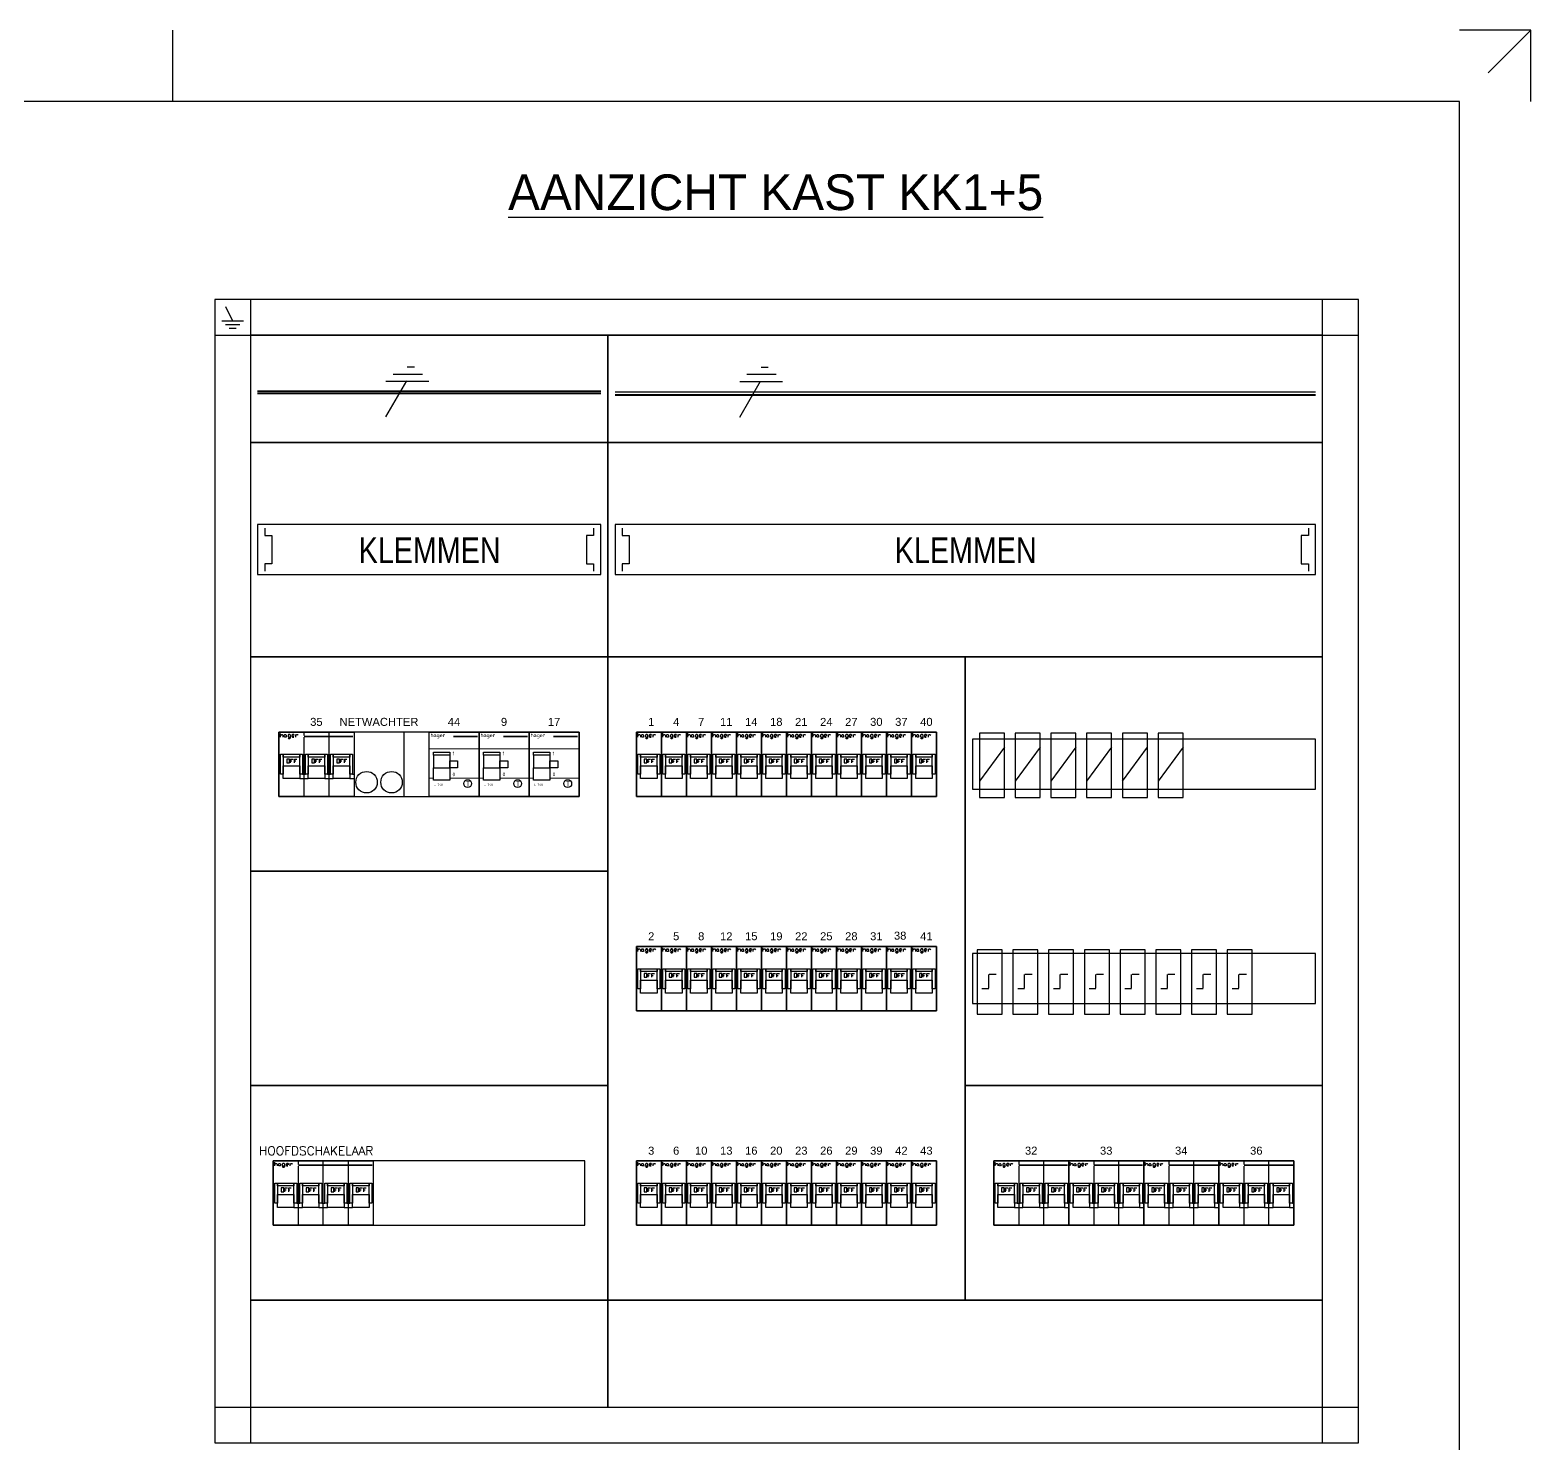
# Model space of a CAD drawing. Header units: millimetres. Extents: x 0 to 420, y 0 to 297.
# Drawn here: x 210 to 420, y 99.1 to 297 of the extents above; entities that cross this region are included whole.
import ezdxf
from ezdxf.enums import TextEntityAlignment as Align

# ---------------------------------------------------------------- set-up
doc = ezdxf.new("R2010")
doc.units = ezdxf.units.MM
for name, color, linetype in [('00kad018', 1, 'Continuous'), ('00kad070', 5, 'Continuous'), ('BL$2----_KADER', 7, 'Continuous'), ('KAST AANZICHT', 1, 'Continuous'), ('Kast-aanzicht', 1, 'Continuous')]:
    doc.layers.add(name, color=color, linetype=linetype)
doc.styles.add('BURO-050', font='BUROFONT.shx', dxfattribs={"height": 5})
doc.styles.add('GREEN', font='txt')
doc.styles.add('NOOTER', font='arial.ttf')
doc.styles.add('ROMANS', font='romans', dxfattribs={"height": 2})
doc.styles.get("Standard").update_dxf_attribs({"font": 'ISOCP'})

# ---------------------------------------------------------------- blocks, each defined once
blk = doc.blocks.new('a3-windesheim-hor')
at = {"layer": '00kad018', "color": 1}
for p, q in [((230, 287), (230, 297)), ((420, 297), (410, 297)), ((420, 297), (414, 291)), ((420, 287), (420, 297))]:
    blk.add_line(p, q, dxfattribs=at)
at = {"layer": '00kad070', "color": 5}
for p, q in [((410, 287), (20, 287)), ((410, 10), (410, 287))]:
    blk.add_line(p, q, dxfattribs=at)
blk = doc.blocks.new('HAG08')
at = {"color": 0}
for p, q in [((-16.5, -3.5), (-16.5, -0.8)), ((-16.5, -0.8), (-16.5, -0.8)), ((-16.5, -2.6), (-15.6, -1.7)), ((-15.6, -1.7), (-15.2, -1.7)), ((-15.2, -1.7), (-14.7, -2.2)), ((-14.7, -2.2), (-14.7, -3.5)), ((-14.7, -3.5), (-14.7, -3.5)), ((-13.8, -2.2), (-13.4, -1.7)), ((-13.8, -3.1), (-13.8, -2.2)), ((-13.4, -3.5), (-13.8, -3.1)), ((-13.4, -1.7), (-13, -1.7)), ((-13, -3.5), (-13.4, -3.5)), ((-13, -1.7), (-12.5, -2.2)), ((-12.5, -3.1), (-13, -3.5)), ((-12.5, -2.2), (-12.5, -3.1)), ((-12.5, -3.1), (-12.1, -3.5)), ((-12.1, -3.5), (-12.1, -3.5)), ((-10.7, -1.7), (-11.2, -2.2)), ((-11.2, -2.2), (-11.2, -3.1)), ((-11.2, -3.1), (-10.7, -3.5)), ((-11.2, -3.9), (-10.7, -4.4)), ((-9.9, -1.7), (-10.7, -1.7)), ((-10.7, -3.5), (-9.4, -3.5)), ((-10.7, -4.4), (-9.9, -4.4)), ((-9.4, -2.2), (-9.9, -1.7)), ((-9.9, -4.4), (-9.4, -3.9)), ((-9.4, -3.9), (-9.4, -2.2)), ((-9.4, -3.5), (-9.4, -3.5)), ((-8.1, -1.7), (-8.5, -2.2)), ((-8.5, -2.2), (-8.5, -3.1)), ((-8.5, -2.6), (-7.2, -2.6)), ((-8.5, -3.1), (-8.1, -3.5)), ((-7.2, -1.7), (-8.1, -1.7)), ((-8.1, -3.5), (-7.2, -3.5)), ((-6.8, -2.2), (-7.2, -1.7)), ((-7.2, -2.6), (-6.8, -2.2)), ((-7.2, -3.5), (-7.2, -3.5)), ((-5.9, -1.7), (-5.9, -3.5)), ((-5.9, -2.6), (-5, -1.7)), ((-5.9, -3.5), (-5.9, -3.5)), ((-5, -1.7), (-4.6, -1.7)), ((-4.6, -1.7), (-4.1, -2.2)), ((-4.1, -2.2), (-4.1, -2.2)), ((-10.2, -18.8), (-12, -18.8)), ((-12, -18.8), (-12, -21.5)), ((-10.2, -21.5), (-10.2, -18.8)), ((-9.3, -21.5), (-9.3, -18.8)), ((-9.3, -18.8), (-7.6, -18.8)), ((-9.3, -20.2), (-8.5, -20.2)), ((-8.5, -20.2), (-8.5, -20.2)), ((-7.6, -18.8), (-7.6, -18.8)), ((-6.7, -21.5), (-6.7, -18.8)), ((-6.7, -18.8), (-4.9, -18.8)), ((-6.7, -20.2), (-5.8, -20.2)), ((-5.8, -20.2), (-5.8, -20.2)), ((-4.9, -18.8), (-4.9, -18.8)), ((-12, -21.5), (-10.2, -21.5)), ((-12, -21.5), (-12, -21.5))]:
    blk.add_line(p, q, dxfattribs=at)
for points in [[(-17.5, -45), (-17.5, 0), (0, 0), (0, -45)], [(-16.5, -29.5), (-16.5, -15.5), (-14.5, -15.5), (-14.5, -29.5)], [(-14.5, -17.5), (-14.5, -15.5), (-3, -15.5), (-3, -17.5)], [(-3, -29.5), (-3, -15.5), (-1, -15.5), (-1, -29.5)], [(-14.5, -32.5), (-14.5, -23.5), (-3, -23.5), (-3, -32.5)]]:
    blk.add_lwpolyline(points, close=True, dxfattribs=at)
blk = doc.blocks.new('HAG09')
at = {"color": 0}
for p, q in [((-52.5, 0), (-52.5, -2.4)), ((-35, -2.4), (-35, 0)), ((-17.5, 0), (-17.5, -2.4)), ((-69, -3.5), (-69, -0.8)), ((-69, -0.8), (-69, -0.8)), ((-69, -2.6), (-68.1, -1.7)), ((-68.1, -1.7), (-67.6, -1.7)), ((-67.6, -1.7), (-67.2, -2.2)), ((-67.2, -2.2), (-67.2, -3.5)), ((-67.2, -3.5), (-67.2, -3.5)), ((-66.3, -2.2), (-65.9, -1.7)), ((-66.3, -3.1), (-66.3, -2.2)), ((-65.9, -3.5), (-66.3, -3.1)), ((-65.9, -1.7), (-65.4, -1.7)), ((-65.4, -3.5), (-65.9, -3.5)), ((-65.4, -1.7), (-65, -2.2)), ((-65, -3.1), (-65.4, -3.5)), ((-65, -2.2), (-65, -3.1)), ((-65, -3.1), (-64.6, -3.5)), ((-64.6, -3.5), (-64.6, -3.5)), ((-63.2, -1.7), (-63.7, -2.2)), ((-63.7, -2.2), (-63.7, -3.1)), ((-63.7, -3.1), (-63.2, -3.5)), ((-63.7, -3.9), (-63.2, -4.4)), ((-62.3, -1.7), (-63.2, -1.7)), ((-63.2, -3.5), (-61.9, -3.5)), ((-63.2, -4.4), (-62.3, -4.4)), ((-61.9, -2.2), (-62.3, -1.7)), ((-62.3, -4.4), (-61.9, -3.9)), ((-61.9, -3.9), (-61.9, -2.2)), ((-61.9, -3.5), (-61.9, -3.5)), ((-60.6, -1.7), (-61, -2.2)), ((-61, -2.2), (-61, -3.1)), ((-61, -2.6), (-59.7, -2.6)), ((-61, -3.1), (-60.6, -3.5)), ((-59.7, -1.7), (-60.6, -1.7)), ((-60.6, -3.5), (-59.7, -3.5)), ((-59.2, -2.2), (-59.7, -1.7)), ((-59.7, -2.6), (-59.2, -2.2)), ((-59.7, -3.5), (-59.7, -3.5)), ((-58.4, -1.7), (-58.4, -3.5)), ((-58.4, -2.6), (-57.5, -1.7)), ((-58.4, -3.5), (-58.4, -3.5)), ((-57.5, -1.7), (-57, -1.7)), ((-57, -1.7), (-56.6, -2.2)), ((-56.6, -2.2), (-56.6, -2.2)), ((-52.5, -3.6), (-52.5, -45)), ((-35, -45), (-35, -3.6)), ((-17.5, -3.6), (-17.5, -45)), ((-62.7, -18.8), (-64.5, -18.8)), ((-64.5, -18.8), (-64.5, -21.5)), ((-62.7, -21.5), (-62.7, -18.8)), ((-61.8, -21.5), (-61.8, -18.8)), ((-61.8, -18.8), (-60.1, -18.8)), ((-61.8, -20.2), (-60.9, -20.2)), ((-60.9, -20.2), (-60.9, -20.2)), ((-60.1, -18.8), (-60.1, -18.8)), ((-59.2, -21.5), (-59.2, -18.8)), ((-59.2, -18.8), (-57.4, -18.8)), ((-59.2, -20.2), (-58.3, -20.2)), ((-58.3, -20.2), (-58.3, -20.2)), ((-57.4, -18.8), (-57.4, -18.8)), ((-45.2, -18.8), (-47, -18.8)), ((-47, -18.8), (-47, -21.5)), ((-45.2, -21.5), (-45.2, -18.8)), ((-44.3, -21.5), (-44.3, -18.8)), ((-44.3, -18.8), (-42.6, -18.8)), ((-44.3, -20.2), (-43.5, -20.2)), ((-43.5, -20.2), (-43.5, -20.2)), ((-42.6, -18.8), (-42.6, -18.8)), ((-41.7, -21.5), (-41.7, -18.8)), ((-41.7, -18.8), (-39.9, -18.8)), ((-41.7, -20.2), (-40.8, -20.2)), ((-40.8, -20.2), (-40.8, -20.2)), ((-39.9, -18.8), (-39.9, -18.8)), ((-27.7, -18.8), (-29.5, -18.8)), ((-29.5, -18.8), (-29.5, -21.5)), ((-27.7, -21.5), (-27.7, -18.8)), ((-26.9, -21.5), (-26.9, -18.8)), ((-26.9, -18.8), (-25.1, -18.8)), ((-26.9, -20.2), (-26, -20.2)), ((-26, -20.2), (-26, -20.2)), ((-25.1, -18.8), (-25.1, -18.8)), ((-24.2, -21.5), (-24.2, -18.8)), ((-24.2, -18.8), (-22.4, -18.8)), ((-24.2, -20.2), (-23.3, -20.2)), ((-23.3, -20.2), (-23.3, -20.2)), ((-22.4, -18.8), (-22.4, -18.8)), ((-10.3, -18.8), (-12, -18.8)), ((-12, -18.8), (-12, -21.5)), ((-10.3, -21.5), (-10.3, -18.8)), ((-9.4, -21.5), (-9.4, -18.8)), ((-9.4, -18.8), (-7.6, -18.8)), ((-9.4, -20.2), (-8.5, -20.2)), ((-8.5, -20.2), (-8.5, -20.2)), ((-7.6, -18.8), (-7.6, -18.8)), ((-6.7, -21.5), (-6.7, -18.8)), ((-6.7, -18.8), (-4.9, -18.8)), ((-6.7, -20.2), (-5.8, -20.2)), ((-5.8, -20.2), (-5.8, -20.2)), ((-4.9, -18.8), (-5, -18.8)), ((-64.5, -21.5), (-62.7, -21.5)), ((-64.5, -21.5), (-64.5, -21.5)), ((-53.5, -29.5), (-51.5, -29.5)), ((-47, -21.5), (-45.2, -21.5)), ((-47, -21.5), (-47, -21.5)), ((-36, -29.5), (-34, -29.5)), ((-29.5, -21.5), (-27.7, -21.5)), ((-29.5, -21.5), (-29.5, -21.5)), ((-18.5, -29.5), (-16.5, -29.5)), ((-12, -21.5), (-10.3, -21.5)), ((-12, -21.5), (-12, -21.5)), ((-55.5, -32.5), (-49.5, -32.5)), ((-38, -32.5), (-32, -32.5)), ((-20.5, -32.5), (-14.5, -32.5))]:
    blk.add_line(p, q, dxfattribs=at)
for points in [[(-70, -45), (-70, 0), (0, 0), (0, -45)], [(-69, -29.5), (-69, -15.5), (-67, -15.5), (-67, -29.5)], [(-67, -17.5), (-67, -15.5), (-55.5, -15.5), (-55.5, -17.5)], [(-55.5, -29.5), (-55.5, -15.5), (-53.5, -15.5), (-53.5, -29.5)], [(-51.5, -29.5), (-51.5, -15.5), (-49.5, -15.5), (-49.5, -29.5)], [(-49.5, -17.5), (-49.5, -15.5), (-38, -15.5), (-38, -17.5)], [(-38, -29.5), (-38, -15.5), (-36, -15.5), (-36, -29.5)], [(-34, -29.5), (-34, -15.5), (-32, -15.5), (-32, -29.5)], [(-32, -17.5), (-32, -15.5), (-20.5, -15.5), (-20.5, -17.5)], [(-20.5, -29.5), (-20.5, -15.5), (-18.5, -15.5), (-18.5, -29.5)], [(-16.5, -29.5), (-16.5, -15.5), (-14.5, -15.5), (-14.5, -29.5)], [(-14.5, -17.5), (-14.5, -15.5), (-3, -15.5), (-3, -17.5)], [(-3, -29.5), (-3, -15.5), (-1, -15.5), (-1, -29.5)], [(-67, -32.5), (-67, -23.5), (-55.5, -23.5), (-55.5, -32.5)], [(-49.5, -32.5), (-49.5, -23.5), (-38, -23.5), (-38, -32.5)], [(-32, -32.5), (-32, -23.5), (-20.5, -23.5), (-20.5, -32.5)], [(-14.5, -32.5), (-14.5, -23.5), (-3, -23.5), (-3, -32.5)]]:
    blk.add_lwpolyline(points, close=True, dxfattribs=at)
at = {"color": 0, "const_width": 1.2}
blk.add_lwpolyline([(-52.5, -3), (-0.7, -3)], dxfattribs=at)
blk = doc.blocks.new('HAG07')
at = {"color": 0}
for p, q in [((0.22, 8.85), (0.22, 9.42)), ((0.22, 9.42), (0.22, 9.42)), ((0.22, 9.04), (0.41, 9.23)), ((0.41, 9.23), (0.5, 9.23)), ((0.5, 9.23), (0.6, 9.14)), ((0.6, 9.14), (0.6, 8.85)), ((0.79, 9.14), (0.88, 9.23)), ((0.79, 8.95), (0.79, 9.14)), ((0.88, 9.23), (0.97, 9.23)), ((0.97, 9.23), (1.07, 9.14)), ((1.07, 9.14), (1.07, 8.95)), ((1.44, 9.23), (1.35, 9.14)), ((1.35, 9.14), (1.35, 8.95)), ((1.63, 9.23), (1.44, 9.23)), ((1.73, 9.14), (1.63, 9.23)), ((1.73, 8.76), (1.73, 9.14)), ((2.01, 9.23), (1.92, 9.14)), ((1.92, 9.14), (1.92, 8.95)), ((1.92, 9.04), (2.2, 9.04)), ((2.2, 9.23), (2.01, 9.23)), ((2.29, 9.14), (2.2, 9.23)), ((2.2, 9.04), (2.29, 9.14)), ((2.48, 9.23), (2.48, 8.85)), ((2.48, 9.04), (2.67, 9.23)), ((2.67, 9.23), (2.76, 9.23)), ((2.76, 9.23), (2.86, 9.14)), ((2.86, 9.14), (2.86, 9.14)), ((3.73, 9.6), (3.73, 9.09)), ((7.47, 9.09), (7.47, 9.6)), ((0.6, 8.85), (0.6, 8.85)), ((0.88, 8.85), (0.79, 8.95)), ((0.97, 8.85), (0.88, 8.85)), ((1.07, 8.95), (0.97, 8.85)), ((1.07, 8.95), (1.16, 8.85)), ((1.16, 8.85), (1.16, 8.85)), ((1.35, 8.95), (1.44, 8.85)), ((1.35, 8.76), (1.44, 8.66)), ((1.44, 8.85), (1.73, 8.85)), ((1.44, 8.66), (1.63, 8.66)), ((1.63, 8.66), (1.73, 8.76)), ((1.73, 8.85), (1.73, 8.85)), ((1.92, 8.95), (2.01, 8.85)), ((2.01, 8.85), (2.2, 8.85)), ((2.2, 8.85), (2.2, 8.85)), ((2.48, 8.85), (2.48, 8.85)), ((3.73, 8.83), (3.73, 0)), ((7.47, 0), (7.47, 8.83)), ((1.56, 5.58), (1.18, 5.58)), ((1.18, 5.58), (1.18, 5.01)), ((1.18, 5.01), (1.56, 5.01)), ((1.18, 5.01), (1.18, 5.01)), ((1.56, 5.01), (1.56, 5.58)), ((1.74, 5.01), (1.74, 5.58)), ((1.74, 5.58), (2.12, 5.58)), ((1.74, 5.3), (1.93, 5.3)), ((1.93, 5.3), (1.93, 5.3)), ((2.12, 5.58), (2.12, 5.58)), ((2.31, 5.01), (2.31, 5.58)), ((2.31, 5.58), (2.69, 5.58)), ((2.31, 5.3), (2.5, 5.3)), ((2.5, 5.3), (2.5, 5.3)), ((2.69, 5.58), (2.69, 5.58)), ((5.29, 5.58), (4.91, 5.58)), ((4.91, 5.58), (4.91, 5.01)), ((4.91, 5.01), (5.29, 5.01)), ((4.91, 5.01), (4.91, 5.01)), ((5.29, 5.01), (5.29, 5.58)), ((5.47, 5.01), (5.47, 5.58)), ((5.47, 5.58), (5.85, 5.58)), ((5.47, 5.3), (5.66, 5.3)), ((5.66, 5.3), (5.66, 5.3)), ((5.85, 5.58), (5.85, 5.58)), ((6.04, 5.01), (6.04, 5.58)), ((6.04, 5.58), (6.42, 5.58)), ((6.04, 5.3), (6.23, 5.3)), ((6.23, 5.3), (6.23, 5.3)), ((6.42, 5.58), (6.42, 5.58)), ((9.02, 5.58), (8.64, 5.58)), ((8.64, 5.58), (8.64, 5.01)), ((8.64, 5.01), (9.02, 5.01)), ((8.64, 5.01), (8.64, 5.01)), ((9.02, 5.01), (9.02, 5.58)), ((9.2, 5.01), (9.2, 5.58)), ((9.2, 5.58), (9.58, 5.58)), ((9.2, 5.3), (9.39, 5.3)), ((9.39, 5.3), (9.39, 5.3)), ((9.58, 5.58), (9.58, 5.58)), ((9.77, 5.01), (9.77, 5.58)), ((9.77, 5.58), (10.15, 5.58)), ((9.77, 5.3), (9.96, 5.3)), ((9.96, 5.3), (9.96, 5.3)), ((10.15, 5.58), (10.15, 5.58)), ((3.09, 2.67), (4.37, 2.67)), ((3.52, 3.31), (3.95, 3.31)), ((6.83, 2.67), (8.11, 2.67)), ((7.25, 3.31), (7.68, 3.31)), ((10.56, 2.67), (11.2, 2.67)), ((10.99, 3.31), (11.2, 3.31))]:
    blk.add_line(p, q, dxfattribs=at)
for points in [[(0, 0), (0, 9.6), (11.2, 9.6), (11.2, 0)], [(0.21, 3.31), (0.21, 6.29), (0.64, 6.29), (0.64, 3.31)], [(0.64, 5.87), (0.64, 6.29), (3.09, 6.29), (3.09, 5.87)], [(0.64, 2.67), (0.64, 4.59), (3.09, 4.59), (3.09, 2.67)], [(3.09, 3.31), (3.09, 6.29), (3.52, 6.29), (3.52, 3.31)], [(3.95, 3.31), (3.95, 6.29), (4.37, 6.29), (4.37, 3.31)], [(4.37, 5.87), (4.37, 6.29), (6.83, 6.29), (6.83, 5.87)], [(4.37, 2.67), (4.37, 4.59), (6.83, 4.59), (6.83, 2.67)], [(6.83, 3.31), (6.83, 6.29), (7.25, 6.29), (7.25, 3.31)], [(7.68, 3.31), (7.68, 6.29), (8.11, 6.29), (8.11, 3.31)], [(8.11, 5.87), (8.11, 6.29), (10.56, 6.29), (10.56, 5.87)], [(8.11, 2.67), (8.11, 4.59), (10.56, 4.59), (10.56, 2.67)], [(10.56, 3.31), (10.56, 6.29), (10.99, 6.29), (10.99, 3.31)]]:
    blk.add_lwpolyline(points, close=True, dxfattribs=at)
at = {"color": 0, "const_width": 0.256}
blk.add_lwpolyline([(3.73, 8.96), (11.05, 8.96)], dxfattribs=at)
blk = doc.blocks.new('HAG06')
at = {"color": 0}
for p, q in [((-32.000023, -16.000013), (-32.000023, -25.000013)), ((-20.500021, -16.000011), (-20.500021, -25.000011))]:
    blk.add_line(p, q, dxfattribs=at)
for points in [[(-35.000023, -45.000046), (-35.000023, -0.000004), (0, 0), (0.000008, -45.000046)], [(-32.000023, -16.000011), (-32.000023, -14.000013), (-20.500021, -14.000013), (-20.500021, -16.000011)], [(-20.500021, -25.000011), (-20.500021, -20.000011), (-15.000019, -20.000011), (-15.000019, -25.000011)], [(-32.000023, -33.500015), (-32.000023, -25.000011), (-20.500021, -25.000011), (-20.500021, -33.500015)]]:
    blk.add_lwpolyline(points, close=True, dxfattribs=at)
for points, const_width in [([(-18.040416, -3.000011), (-1.000008, -3.000015)], 1.2), ([(-34.500023, -11.700043), (-0.500019, -11.700043)], 0.7), ([(-34.500023, -32.10004), (-32.000023, -32.10004)], 0.7), ([(-20.500021, -32.10004), (-0.500015, -32.10004)], 0.7)]:
    blk.add_lwpolyline(points, dxfattribs=dict(at, const_width=const_width))
blk.add_circle((-8.000008, -36.000046), 2.750001, dxfattribs=at)
for s, height, p in [('hager', 2.652707, (-34.000023, -3.500015)), ('1', 2.518582, (-18.600019, -16.200043)), ('0', 2.518582, (-18.600019, -30.800045)), ('U 740', 1.538418, (-31.600025, -37.600044)), ('T', 3.5, (-9.300018, -38.000046))]:
    blk.add_text(s, height=height, dxfattribs=at).set_placement(p)

msp = doc.modelspace()

# ---------------------------------------------------------------- linework, layer by layer
at = {"layer": 'KAST AANZICHT', "color": 1, "linetype": 'Continuous'}
for p, q in [((395.85, 259.29), (235.85, 259.29)), ((235.85, 259.29), (235.85, 99.29)), ((240.85, 259.29), (240.85, 99.29)), ((390.85, 99.29), (390.85, 259.29)), ((395.85, 99.29), (395.85, 259.29)), ((236.85, 256.29), (239.85, 256.29)), ((237.35, 258.29), (238.35, 256.29)), ((235.85, 254.29), (395.85, 254.29)), ((237.35, 255.79), (239.35, 255.79)), ((237.85, 255.29), (238.85, 255.29)), ((259.79, 242.85), (262.71, 247.89)), ((259.79, 247.85), (265.79, 247.85)), ((260.79, 248.85), (264.91, 248.85)), ((262.79, 249.85), (263.79, 249.85)), ((309.29, 242.83), (312.21, 247.87)), ((309.29, 247.83), (315.29, 247.83)), ((310.29, 248.83), (314.41, 248.83)), ((312.29, 249.83), (313.29, 249.83)), ((289.85, 246.45), (241.85, 246.45)), ((289.85, 246.31), (241.85, 246.31)), ((289.85, 246.11), (241.85, 246.11)), ((389.85, 246.31), (291.85, 246.31)), ((389.85, 245.97), (291.85, 245.97)), ((389.85, 245.87), (291.85, 245.87)), ((242.85, 227.29), (242.85, 226.29)), ((288.85, 227.29), (288.85, 226.29)), ((292.85, 227.29), (292.85, 226.29)), ((388.85, 227.29), (388.85, 226.29)), ((242.85, 226.29), (243.85, 226.29)), ((243.85, 226.29), (243.85, 222.29)), ((288.85, 226.29), (287.85, 226.29)), ((287.85, 226.29), (287.85, 222.29)), ((292.85, 226.29), (293.85, 226.29)), ((293.85, 226.29), (293.85, 222.29)), ((388.85, 226.29), (387.85, 226.29)), ((387.85, 226.29), (387.85, 222.29)), ((243.85, 222.29), (242.85, 222.29)), ((242.85, 222.29), (242.85, 221.29)), ((287.85, 222.29), (288.85, 222.29)), ((288.85, 222.29), (288.85, 221.29)), ((293.85, 222.29), (292.85, 222.29)), ((292.85, 222.29), (292.85, 221.29)), ((387.85, 222.29), (388.85, 222.29)), ((388.85, 222.29), (388.85, 221.29)), ((286.83, 198.75), (244.83, 198.75)), ((244.83, 198.75), (244.83, 189.75)), ((272.83, 189.75), (272.83, 198.75)), ((279.83, 189.75), (279.83, 198.75)), ((286.83, 189.75), (286.83, 198.75)), ((342.87, 191.91), (346.37, 196.67)), ((347.87, 191.91), (351.37, 196.67)), ((352.87, 191.91), (356.37, 196.67)), ((357.87, 191.91), (361.37, 196.67)), ((362.87, 191.91), (366.37, 196.67)), ((367.87, 191.91), (371.37, 196.67)), ((244.83, 189.75), (286.83, 189.75)), ((344.13, 162.91), (344.13, 164.83)), ((344.19, 164.87), (345.19, 164.87)), ((349.13, 162.91), (349.13, 164.83)), ((349.19, 164.87), (350.19, 164.87)), ((354.13, 162.91), (354.13, 164.83)), ((354.19, 164.87), (355.19, 164.87)), ((359.13, 162.91), (359.13, 164.83)), ((359.19, 164.87), (360.19, 164.87)), ((364.13, 162.91), (364.13, 164.83)), ((364.19, 164.87), (365.19, 164.87)), ((369.13, 162.91), (369.13, 164.83)), ((369.19, 164.87), (370.19, 164.87)), ((374.13, 162.91), (374.13, 164.83)), ((374.19, 164.87), (375.19, 164.87)), ((379.13, 162.91), (379.13, 164.83)), ((379.19, 164.87), (380.19, 164.87)), ((343.19, 162.87), (344.13, 162.87)), ((348.19, 162.87), (349.13, 162.87)), ((353.19, 162.87), (354.13, 162.87)), ((358.19, 162.87), (359.13, 162.87)), ((363.19, 162.87), (364.13, 162.87)), ((368.19, 162.87), (369.13, 162.87)), ((373.19, 162.87), (374.13, 162.87)), ((378.19, 162.87), (379.13, 162.87)), ((235.85, 104.29), (395.85, 104.29)), ((235.85, 99.29), (395.85, 99.29))]:
    msp.add_line(p, q, dxfattribs=at)
for points in [[(240.85, 239.29), (290.85, 239.29), (290.85, 254.29), (240.85, 254.29)], [(290.85, 239.29), (390.85, 239.29), (390.85, 254.29), (290.85, 254.29)], [(240.85, 209.29), (290.85, 209.29), (290.85, 239.29), (240.85, 239.29)], [(290.85, 209.29), (390.85, 209.29), (390.85, 239.29), (290.85, 239.29)], [(241.85, 220.79), (289.85, 220.79), (289.85, 227.79), (241.85, 227.79)], [(291.85, 220.79), (389.85, 220.79), (389.85, 227.79), (291.85, 227.79)], [(240.85, 179.29), (290.85, 179.29), (290.85, 209.29), (240.85, 209.29)], [(290.85, 119.29), (340.85, 119.29), (340.85, 209.29), (290.85, 209.29)], [(340.85, 149.29), (390.85, 149.29), (390.85, 209.29), (340.85, 209.29)], [(255.33, 189.75), (262.33, 189.75), (262.33, 198.75), (255.33, 198.75)], [(294.83, 189.75), (336.83, 189.75), (336.83, 198.75), (294.83, 198.75)], [(341.85, 190.79), (389.85, 190.79), (389.85, 197.79), (341.85, 197.79)], [(341.85, 190.79), (389.85, 190.79), (389.85, 197.79), (341.85, 197.79)], [(342.83, 189.61), (346.33, 189.61), (346.33, 198.61), (342.83, 198.61)], [(347.83, 189.61), (351.33, 189.61), (351.33, 198.61), (347.83, 198.61)], [(352.83, 189.61), (356.33, 189.61), (356.33, 198.61), (352.83, 198.61)], [(357.83, 189.61), (361.33, 189.61), (361.33, 198.61), (357.83, 198.61)], [(362.83, 189.61), (366.33, 189.61), (366.33, 198.61), (362.83, 198.61)], [(367.83, 189.61), (371.33, 189.61), (371.33, 198.61), (367.83, 198.61)], [(240.85, 149.29), (290.85, 149.29), (290.85, 179.29), (240.85, 179.29)], [(294.83, 159.75), (336.83, 159.75), (336.83, 168.75), (294.83, 168.75)], [(342.51, 159.29), (346.01, 159.29), (346.01, 168.29), (342.51, 168.29)], [(347.51, 159.29), (351.01, 159.29), (351.01, 168.29), (347.51, 168.29)], [(352.51, 159.29), (356.01, 159.29), (356.01, 168.29), (352.51, 168.29)], [(357.51, 159.29), (361.01, 159.29), (361.01, 168.29), (357.51, 168.29)], [(362.51, 159.29), (366.01, 159.29), (366.01, 168.29), (362.51, 168.29)], [(367.51, 159.29), (371.01, 159.29), (371.01, 168.29), (367.51, 168.29)], [(372.51, 159.29), (376.01, 159.29), (376.01, 168.29), (372.51, 168.29)], [(377.51, 159.29), (381.01, 159.29), (381.01, 168.29), (377.51, 168.29)], [(341.85, 160.79), (389.85, 160.79), (389.85, 167.79), (341.85, 167.79)], [(240.85, 119.29), (290.85, 119.29), (290.85, 149.29), (240.85, 149.29)], [(340.85, 119.29), (390.85, 119.29), (390.85, 149.29), (340.85, 149.29)], [(244.03, 129.75), (287.63, 129.75), (287.63, 138.75), (244.03, 138.75)], [(294.83, 129.75), (336.83, 129.75), (336.83, 138.75), (294.83, 138.75)], [(344.83, 129.75), (386.83, 129.75), (386.83, 138.75), (344.83, 138.75)], [(240.85, 104.29), (290.85, 104.29), (290.85, 119.29), (240.85, 119.29)], [(290.85, 104.29), (390.85, 104.29), (390.85, 119.29), (290.85, 119.29)]]:
    msp.add_lwpolyline(points, close=True, dxfattribs=at)
at = {"layer": 'KAST AANZICHT'}
for centre in [(257.08, 191.75), (260.58, 191.75)]:
    msp.add_circle(centre, 1.5, dxfattribs=at)

# ---------------------------------------------------------------- block references
at = {"layer": 'BL$2----_KADER'}
msp.add_blockref('a3-windesheim-hor', (0, 0), dxfattribs=at)
at = {"layer": 'KAST AANZICHT'}
for name, p, xscale, yscale, zscale in [('HAG07', (244.83, 189.75), 0.9375, 0.9375, 0.9375), ('HAG06', (272.83, 198.75), 0.2000000000000028, 0.2000000000000028, 0.2000000000000028), ('HAG06', (279.83, 198.75), 0.2000000000000028, 0.2000000000000028, 0.2000000000000028), ('HAG06', (286.83, 198.75), 0.2000000000000028, 0.2000000000000028, 0.2000000000000028), ('HAG08', (298.33, 198.75), 0.2000000000000455, 0.2000000000000455, 0.2000000000000455), ('HAG08', (301.83, 198.75), 0.2000000000000455, 0.2000000000000455, 0.2000000000000455), ('HAG08', (305.33, 198.75), 0.2000000000000455, 0.2000000000000455, 0.2000000000000455), ('HAG08', (308.83, 198.75), 0.2000000000000455, 0.2000000000000455, 0.2000000000000455), ('HAG08', (312.33, 198.75), 0.2000000000000455, 0.2000000000000455, 0.2000000000000455), ('HAG08', (315.83, 198.75), 0.2000000000000455, 0.2000000000000455, 0.2000000000000455), ('HAG08', (319.33, 198.75), 0.2000000000000455, 0.2000000000000455, 0.2000000000000455), ('HAG08', (322.83, 198.75), 0.2000000000000455, 0.2000000000000455, 0.2000000000000455), ('HAG08', (326.33, 198.75), 0.2000000000000455, 0.2000000000000455, 0.2000000000000455), ('HAG08', (329.83, 198.75), 0.2000000000000455, 0.2000000000000455, 0.2000000000000455), ('HAG08', (333.33, 198.75), 0.2000000000000455, 0.2000000000000455, 0.2000000000000455), ('HAG08', (336.83, 198.75), 0.2000000000000455, 0.2000000000000455, 0.2000000000000455), ('HAG08', (298.33, 168.75), 0.2000000000000455, 0.2000000000000455, 0.2000000000000455), ('HAG08', (301.83, 168.75), 0.2000000000000455, 0.2000000000000455, 0.2000000000000455), ('HAG08', (305.33, 168.75), 0.2000000000000455, 0.2000000000000455, 0.2000000000000455), ('HAG08', (308.83, 168.75), 0.2000000000000455, 0.2000000000000455, 0.2000000000000455), ('HAG08', (312.33, 168.75), 0.2000000000000455, 0.2000000000000455, 0.2000000000000455), ('HAG08', (315.83, 168.75), 0.2000000000000455, 0.2000000000000455, 0.2000000000000455), ('HAG08', (319.33, 168.75), 0.2000000000000455, 0.2000000000000455, 0.2000000000000455), ('HAG08', (322.83, 168.75), 0.2000000000000455, 0.2000000000000455, 0.2000000000000455), ('HAG08', (326.33, 168.75), 0.2000000000000455, 0.2000000000000455, 0.2000000000000455), ('HAG08', (329.83, 168.75), 0.2000000000000455, 0.2000000000000455, 0.2000000000000455), ('HAG08', (333.33, 168.75), 0.2000000000000455, 0.2000000000000455, 0.2000000000000455), ('HAG08', (336.83, 168.75), 0.2000000000000455, 0.2000000000000455, 0.2000000000000455), ('HAG09', (258.03, 138.75), 0.2000000000000455, 0.2000000000000455, 0.2000000000000455), ('HAG08', (298.33, 138.75), 0.2000000000000455, 0.2000000000000455, 0.2000000000000455), ('HAG08', (301.83, 138.75), 0.2000000000000455, 0.2000000000000455, 0.2000000000000455), ('HAG08', (305.33, 138.75), 0.2000000000000455, 0.2000000000000455, 0.2000000000000455), ('HAG08', (308.83, 138.75), 0.2000000000000455, 0.2000000000000455, 0.2000000000000455), ('HAG08', (312.33, 138.75), 0.2000000000000455, 0.2000000000000455, 0.2000000000000455), ('HAG08', (315.83, 138.75), 0.2000000000000455, 0.2000000000000455, 0.2000000000000455), ('HAG08', (319.33, 138.75), 0.2000000000000455, 0.2000000000000455, 0.2000000000000455), ('HAG08', (322.83, 138.75), 0.2000000000000455, 0.2000000000000455, 0.2000000000000455), ('HAG08', (326.33, 138.75), 0.2000000000000455, 0.2000000000000455, 0.2000000000000455), ('HAG08', (329.83, 138.75), 0.2000000000000455, 0.2000000000000455, 0.2000000000000455), ('HAG08', (333.33, 138.75), 0.2000000000000455, 0.2000000000000455, 0.2000000000000455), ('HAG08', (336.83, 138.75), 0.2000000000000455, 0.2000000000000455, 0.2000000000000455), ('HAG07', (344.83, 129.75), 0.9375, 0.9375, 0.9375), ('HAG07', (355.33, 129.75), 0.9375, 0.9375, 0.9375), ('HAG07', (365.83, 129.75), 0.9375, 0.9375, 0.9375), ('HAG07', (376.33, 129.75), 0.9375, 0.9375, 0.9375)]:
    msp.add_blockref(name, p, dxfattribs=dict(at, xscale=xscale, yscale=yscale, zscale=zscale))

# ---------------------------------------------------------------- texts
at = {"layer": 'KAST AANZICHT', "color": 1, "linetype": 'Continuous', "style": 'GREEN', "width": 0.833333}
for p in [(255.99, 222.41), (330.99, 222.41)]:
    msp.add_text('KLEMMEN', height=3.6, dxfattribs=at).set_placement(p)
at = {"layer": 'KAST AANZICHT', "style": 'NOOTER'}
for s, p in [('35', (250.07, 200.19)), ('NETWACHTER', (258.82, 200.19)), ('44', (269.32, 200.19)), ('9', (276.32, 200.19)), ('17', (283.32, 200.19)), ('1', (296.91, 200.19)), ('4', (300.41, 200.19)), ('7', (303.91, 200.19)), ('11', (307.41, 200.19)), ('14', (310.91, 200.19)), ('18', (314.41, 200.19)), ('21', (317.91, 200.19)), ('24', (321.41, 200.19)), ('27', (324.91, 200.19)), ('30', (328.41, 200.19)), ('37', (331.91, 200.19)), ('40', (335.41, 200.19)), ('2', (296.91, 170.19)), ('5', (300.41, 170.19)), ('8', (303.91, 170.19)), ('12', (307.41, 170.19)), ('15', (310.91, 170.19)), ('19', (314.41, 170.19)), ('22', (317.91, 170.19)), ('25', (321.41, 170.19)), ('28', (324.91, 170.19)), ('31', (328.41, 170.19)), ('38', (331.74, 170.28)), ('41', (335.41, 170.19)), ('3', (296.91, 140.19)), ('6', (300.41, 140.19)), ('10', (303.91, 140.19)), ('13', (307.41, 140.19)), ('16', (310.91, 140.19)), ('20', (314.41, 140.19)), ('23', (317.91, 140.19)), ('26', (321.41, 140.19)), ('29', (324.91, 140.19)), ('39', (328.41, 140.19)), ('42', (331.91, 140.19)), ('43', (335.41, 140.19)), ('32', (350.07, 140.19)), ('33', (360.57, 140.19)), ('34', (371.07, 140.19)), ('36', (381.57, 140.19))]:
    msp.add_text(s, height=1.12, dxfattribs=at).set_placement(p, align=Align.MIDDLE)
at = {"layer": 'KAST AANZICHT', "style": 'ROMANS'}
msp.add_text('HOOFDSCHAKELAAR', height=1.2446, dxfattribs=at).set_placement((242.04, 139.55))
at = {"layer": 'Kast-aanzicht', "color": 4, "style": 'BURO-050'}
msp.add_text('%%UAANZICHT KAST KK1+5', height=5, dxfattribs=at).set_placement((276.89, 271.8))

doc.saveas('drawing.dxf')
